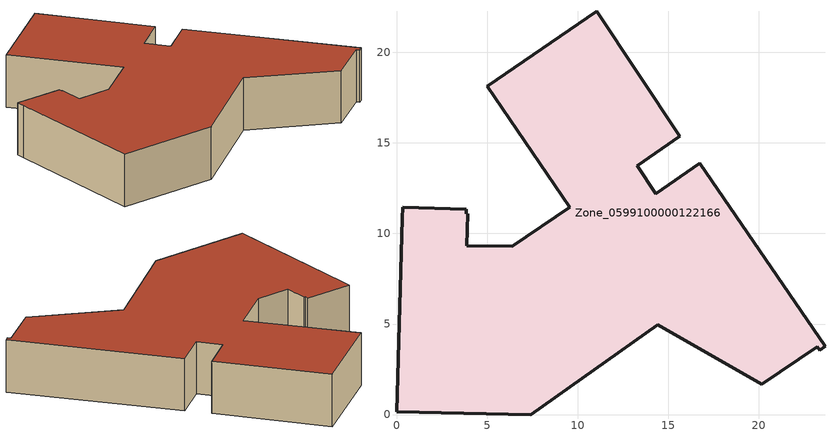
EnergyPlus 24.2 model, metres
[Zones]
Zone_0599100000122166
 floor ground (C_G): 0.35,11.46 3.84,11.33 3.85,11.08 3.93,11.07 3.87,9.33 6.39,9.29 9.57,11.46 5.01,18.13 11.05,22.26 15.65,15.38 13.28,13.73 14.31,12.19 16.74,13.89 23.66,3.76 23.36,3.56 23.23,3.75 20.17,1.68 14.42,4.95 7.4,0 0,0.17 0.31,10.83 z0
 wall outside (C_F): 0.31,10.83 0,0.17 7.4,0 14.42,4.95 20.17,1.68 23.23,3.75 23.36,3.56 23.66,3.76 16.74,13.89 14.31,12.19 13.28,13.73 15.65,15.38 11.05,22.26 5.01,18.13 9.57,11.46 6.39,9.29 3.87,9.33 3.93,11.07 3.85,11.08 3.84,11.33 0.35,11.46 0.31,10.83 z0:3.75
 roof outside (C_R): 6.39,9.29 3.87,9.33 3.93,11.07 3.85,11.08 3.84,11.33 0.35,11.46 0.31,10.83 0,0.17 7.4,0 14.42,4.95 20.17,1.68 23.23,3.75 23.36,3.56 23.66,3.76 16.74,13.89 14.31,12.19 13.28,13.73 15.65,15.38 11.05,22.26 5.01,18.13 9.57,11.46 z3.75
[BUILDING]
Pand.0599100000122166: North Axis=0; Terrain=City; Loads Convergence Tolerance Value=0.04; Temperature Convergence Tolerance Value=0.4; Solar Distribution=FullExterior; Maximum Number of Warmup Days=25; Minimum Number of Warmup Days=1
[Site:Location]
Rotterdam.The.Hague.AP_ZH_NLD Design_Conditions: Latitude=51.96; Longitude=4.45; Time Zone=1; Elevation=-4.5
[SITE:GROUNDTEMPERATURE:BUILDINGSURFACE]
18, 18, 18, 18, 18, 18, 18, 18, 18, 18, 18, 18
[MATERIAL] Thermal Absorptance=0.9; Solar Absorptance=0.7; Visible Absorptance=0.7
Name | Roughness | Thickness | Conductivity | Density | Specific Heat
G.D.1965 | MediumSmooth | 0.15 | 1 | 540 | 1210
F.D.1965 | Rough | 0.3 | 0.857143 | 1920 | 840
R.D.1965 | MediumRough | 0.2 | 0.08 | 1500 | 1000
[CONSTRUCTION]
C_G: G.D.1965
C_F: F.D.1965
C_R: R.D.1965
[ZONE]
Zone_0599100000122166: Type=1; Multiplier=1; Ceiling Height=Autocalculate; Volume=Autocalculate; Floor Area=autocalculate; Part of Total Floor Area=Yes
[ZONEINFILTRATION:DESIGNFLOWRATE]
Infil_Zone_0599100000122166: Zone or ZoneList or Space or SpaceList=Zone_0599100000122166; Schedule=AlwaysOn; Design Flow Rate Calculation Method=Flow/Area; Flow Rate per Floor Area=0.0042; Constant Term Coefficient=1; Temperature Term Coefficient=0; Velocity Term Coefficient=0; Velocity Squared Term Coefficient=0
[HVACTEMPLATE:ZONE:IDEALLOADSAIRSYSTEM]
Zone_0599100000122166: Maximum Heating Supply Air Temperature=50; Minimum Cooling Supply Air Temperature=13; Maximum Heating Supply Air Humidity Ratio=0.0156; Minimum Cooling Supply Air Humidity Ratio=0.0077; Heating Limit=NoLimit; Cooling Limit=NoLimit; Dehumidification Control Type=ConstantSensibleHeatRatio; Cooling Sensible Heat Ratio=0.7; Dehumidification Setpoint=60; Humidification Control Type=None; Humidification Setpoint=30; Outdoor Air Method=None; Outdoor Air Flow Rate per Person=0.00944; Outdoor Air Flow Rate per Zone Floor Area=0; Outdoor Air Flow Rate per Zone=0; Demand Controlled Ventilation Type=None; Outdoor Air Economizer Type=NoEconomizer; Heat Recovery Type=None; Sensible Heat Recovery Effectiveness=0.7; Latent Heat Recovery Effectiveness=0.65
[ZONECONTROL:THERMOSTAT]
ThermostatControl_Zone_0599100000122166: Zone or ZoneList=Zone_0599100000122166; Control Type Schedule=DualSetpointControlType; Control 1=Thermostat_Zone_0599100000122166; Temperature Difference Between Cutout And Setpoint=0
[THERMOSTATSETPOINT:DUALSETPOINT]
Thermostat_Zone_0599100000122166: Heating Setpoint Temperature Schedule=HeatingSetpoint_Zone_0599100000122166; Cooling Setpoint Temperature Schedule=CoolingSetpoint_Zone_0599100000122166
[SCHEDULE:COMPACT]
HeatingSetpoint_Zone_0599100000122166: Through: 12/31, For: AllDays, Until: 24:00, 21
CoolingSetpoint_Zone_0599100000122166: Through: 12/31, For: AllDays, Until: 24:00, 24
DualSetpointControlType: Through: 12/31, For: AllDays, Until: 24:00, 4
AlwaysOn: Through: 12/31, For: AllDays, Until: 24:00, 1
